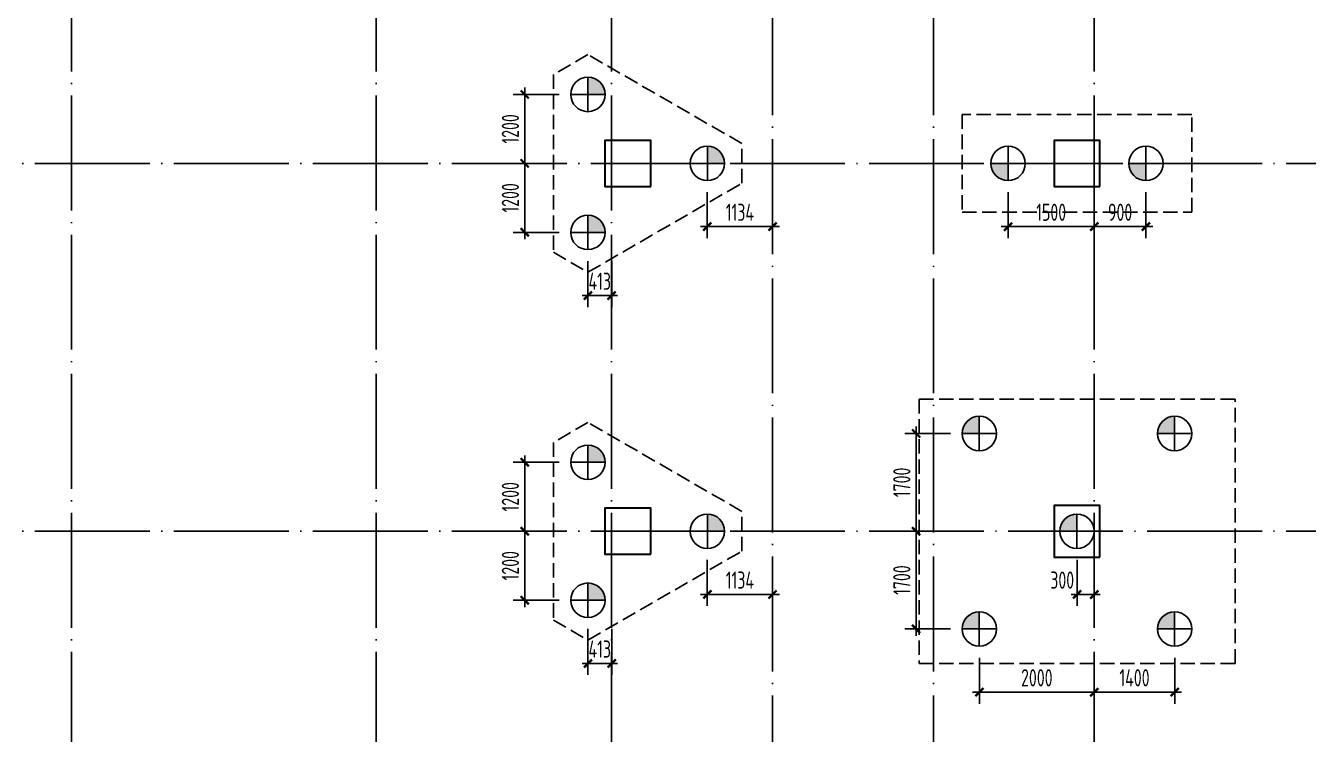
# Model space of a CAD drawing. Extents: x 2430613 to 2739493, y -1540945 to -971137.
# Drawn here: x 2472024 to 2494350, y -1019285 to -1006956 of the extents above; entities that cross this region are included whole.
import ezdxf

# ---------------------------------------------------------------- set-up
doc = ezdxf.new("R2010")
doc.units = 0
doc.header["$LTSCALE"] = 1000
doc.header["$MEASUREMENT"] = 0
doc.header["$PDMODE"] = 3
doc.header["$PDSIZE"] = 50
doc.linetypes.add('DASH', pattern=[0.35, 0.25, -0.1])
doc.linetypes.add('DOTE', pattern=[2.42, 2, -0.2, 0.02, -0.2])
doc.layers.get('0').update_dxf_attribs({"linetype": 'CONTINUOUS'})
doc.layers.get('DEFPOINTS').update_dxf_attribs({"linetype": 'CONTINUOUS'})
doc.layers.add('0S-柱-线', color=50, linetype='CONTINUOUS', lineweight=30)
for name, color, linetype in [('600直径桩', 4, 'CONTINUOUS'), ('BASE_PILE_DIM', 3, 'CONTINUOUS'), ('DOTE', 1, 'DOTE'), ('承台', 2, 'CONTINUOUS')]:
    doc.layers.add(name, color=color, linetype=linetype)
doc.styles.add('TSSD_Dimension', font='Tssdeng.shx', dxfattribs={"width": 0.7, "bigfont": 'hztxt.shx'})
doc.dimstyles.new('TSSD_100_100', dxfattribs={"dimtxt": 300, "dimasz": 100, "dimexe": 200, "dimexo": 200, "dimgap": 100, "dimtad": 1, "dimdec": 0, "dimzin": 0, "dimdsep": 46, "dimtxsty": 'TSSD_Dimension', "dimblk": 'ARCHTICK', "dimcen": 0, "dimdle": 120, "dimclrt": 7, "dimazin": 0, "dimtfac": 1, "dimtdec": 0, "dimtix": 1, "dimtmove": 2, "dimatfit": 0, "dimldrblk": 'ARCHTICK', "dimfxl": 1, "dimtolj": 1, "dimtzin": 0, "dimarcsym": 0})

# ---------------------------------------------------------------- blocks, each defined once
blk = doc.blocks.new('600Z')
at = {"layer": '600直径桩'}
h = blk.add_hatch(color=6, dxfattribs=at)
h.dxf.hatch_style = 1
h.paths.add_polyline_path([(-204995, -2276684, 0.414214), (-205295, -2276984), (-204995, -2276984)])
at = {"layer": '600直径桩', "color": 6}
for p, q in [((-204995, -2276684), (-204995, -2277284)), ((-204695, -2276984), (-205295, -2276984))]:
    blk.add_line(p, q, dxfattribs=at)
blk.add_circle((-204995, -2276984), 300, dxfattribs=at)
blk = doc.blocks.new('_ArchTick')
at = {"color": 0, "linetype": 'ByBlock', "const_width": 0.4}
blk.add_lwpolyline([(-0.71, -0.71), (0.71, 0.71)], dxfattribs=at)
blk = doc.blocks.new('*D1411')
at = {"layer": 'BASE_PILE_DIM', "color": 0, "lineweight": -2, "transparency": 16777216}
for p, q in [((2490624, -1009852), (2490624, -1010652)), ((2491524, -1009852), (2491524, -1010652)), ((2490504, -1010452), (2491644, -1010452))]:
    blk.add_line(p, q, dxfattribs=at)
at = {"layer": 'DEFPOINTS', "color": 0, "transparency": 16777216}
for p in [(2490624, -1009652), (2491524, -1009652), (2491524, -1010452)]:
    blk.add_point(p, dxfattribs=at)
at = {"layer": 'BASE_PILE_DIM', "color": 0, "lineweight": -2, "transparency": 16777216, "xscale": 100, "yscale": 100, "zscale": 100, "rotation": 180}
blk.add_blockref('_ArchTick', (2490624, -1010452), dxfattribs=at)
at = {"layer": 'BASE_PILE_DIM', "color": 0, "lineweight": -2, "transparency": 16777216, "xscale": 100, "yscale": 100, "zscale": 100}
blk.add_blockref('_ArchTick', (2491524, -1010452), dxfattribs=at)
at = {"layer": 'BASE_PILE_DIM', "color": 7, "transparency": 16777216, "insert": (2491074, -1010202), "char_height": 300, "attachment_point": 5, "style": 'TSSD_Dimension'}
blk.add_mtext('\\A1;900', dxfattribs=at)
blk = doc.blocks.new('*D1412')
at = {"layer": 'BASE_PILE_DIM', "color": 0, "lineweight": -2, "transparency": 16777216}
for p, q in [((2489124, -1009852), (2489124, -1010652)), ((2490624, -1009852), (2490624, -1010652)), ((2490744, -1010452), (2489004, -1010452))]:
    blk.add_line(p, q, dxfattribs=at)
at = {"layer": 'DEFPOINTS', "color": 0, "transparency": 16777216}
for p in [(2489124, -1009652), (2490624, -1009652), (2489124, -1010452)]:
    blk.add_point(p, dxfattribs=at)
at = {"layer": 'BASE_PILE_DIM', "color": 0, "lineweight": -2, "transparency": 16777216, "xscale": 100, "yscale": 100, "zscale": 100, "rotation": 180}
blk.add_blockref('_ArchTick', (2489124, -1010452), dxfattribs=at)
at = {"layer": 'BASE_PILE_DIM', "color": 0, "lineweight": -2, "transparency": 16777216, "xscale": 100, "yscale": 100, "zscale": 100}
blk.add_blockref('_ArchTick', (2490624, -1010452), dxfattribs=at)
at = {"layer": 'BASE_PILE_DIM', "color": 7, "transparency": 16777216, "insert": (2489874, -1010202), "char_height": 300, "attachment_point": 5, "style": 'TSSD_Dimension'}
blk.add_mtext('\\A1;1500', dxfattribs=at)
blk = doc.blocks.new('*D1441')
at = {"layer": 'BASE_PILE_DIM', "color": 0, "lineweight": -2, "transparency": 16777216}
for p, q in [((2490324, -1016252), (2490324, -1017052)), ((2490624, -1016252), (2490624, -1017052)), ((2490324, -1016852), (2490224, -1016852)), ((2490324, -1016852), (2490624, -1016852)), ((2490624, -1016852), (2490724, -1016852))]:
    blk.add_line(p, q, dxfattribs=at)
at = {"layer": 'DEFPOINTS', "color": 0, "transparency": 16777216}
for p in [(2490324, -1016052), (2490624, -1016052), (2490624, -1016852)]:
    blk.add_point(p, dxfattribs=at)
at = {"layer": 'BASE_PILE_DIM', "color": 0, "lineweight": -2, "transparency": 16777216, "xscale": 100, "yscale": 100, "zscale": 100}
blk.add_blockref('_ArchTick', (2490324, -1016852), dxfattribs=at)
at = {"layer": 'BASE_PILE_DIM', "color": 0, "lineweight": -2, "transparency": 16777216, "xscale": 100, "yscale": 100, "zscale": 100, "rotation": 180}
blk.add_blockref('_ArchTick', (2490624, -1016852), dxfattribs=at)
at = {"layer": 'BASE_PILE_DIM', "color": 7, "transparency": 16777216, "insert": (2490066, -1016602), "char_height": 300, "attachment_point": 5, "style": 'TSSD_Dimension'}
blk.add_mtext('\\A1;300', dxfattribs=at)
blk = doc.blocks.new('*D1734')
at = {"layer": 'BASE_PILE_DIM', "color": 0, "lineweight": -2, "transparency": 16777216}
for p, q in [((2483889, -1016252), (2483889, -1017052)), ((2485024, -1016252), (2485024, -1017052)), ((2483769, -1016852), (2485144, -1016852))]:
    blk.add_line(p, q, dxfattribs=at)
at = {"layer": 'DEFPOINTS', "color": 0, "transparency": 16777216}
for p in [(2483889, -1016052), (2485024, -1016052), (2485024, -1016852)]:
    blk.add_point(p, dxfattribs=at)
at = {"layer": 'BASE_PILE_DIM', "color": 0, "lineweight": -2, "transparency": 16777216, "xscale": 100, "yscale": 100, "zscale": 100, "rotation": 180}
blk.add_blockref('_ArchTick', (2483889, -1016852), dxfattribs=at)
at = {"layer": 'BASE_PILE_DIM', "color": 0, "lineweight": -2, "transparency": 16777216, "xscale": 100, "yscale": 100, "zscale": 100}
blk.add_blockref('_ArchTick', (2485024, -1016852), dxfattribs=at)
at = {"layer": 'BASE_PILE_DIM', "color": 7, "transparency": 16777216, "insert": (2484456, -1016602), "char_height": 300, "attachment_point": 5, "style": 'TSSD_Dimension'}
blk.add_mtext('\\A1;1134', dxfattribs=at)
blk = doc.blocks.new('*D1735')
at = {"layer": 'BASE_PILE_DIM', "color": 0, "lineweight": -2, "transparency": 16777216}
for p, q in [((2481311, -1015752), (2480511, -1015752)), ((2480711, -1017072), (2480711, -1015632)), ((2481311, -1016952), (2480511, -1016952))]:
    blk.add_line(p, q, dxfattribs=at)
at = {"layer": 'DEFPOINTS', "color": 0, "transparency": 16777216}
for p in [(2480711, -1015752), (2481511, -1015752), (2481511, -1016952)]:
    blk.add_point(p, dxfattribs=at)
at = {"layer": 'BASE_PILE_DIM', "color": 0, "lineweight": -2, "transparency": 16777216, "xscale": 100, "yscale": 100, "zscale": 100}
for p, rotation in [((2480711, -1015752), 90), ((2480711, -1016952), 270)]:
    blk.add_blockref('_ArchTick', p, dxfattribs=dict(at, rotation=rotation))
at = {"layer": 'BASE_PILE_DIM', "color": 7, "transparency": 16777216, "insert": (2480461, -1016352), "char_height": 300, "attachment_point": 5, "rotation": 90, "style": 'TSSD_Dimension'}
blk.add_mtext('\\A1;1200', dxfattribs=at)
blk = doc.blocks.new('*D1736')
at = {"layer": 'BASE_PILE_DIM', "color": 0, "lineweight": -2, "transparency": 16777216}
for p, q in [((2481811, -1017452), (2481811, -1018252)), ((2482224, -1017452), (2482224, -1018252)), ((2481811, -1018052), (2481711, -1018052)), ((2481811, -1018052), (2482224, -1018052)), ((2482224, -1018052), (2482324, -1018052))]:
    blk.add_line(p, q, dxfattribs=at)
at = {"layer": 'DEFPOINTS', "color": 0, "transparency": 16777216}
for p in [(2481811, -1017252), (2482224, -1017252), (2482224, -1018052)]:
    blk.add_point(p, dxfattribs=at)
at = {"layer": 'BASE_PILE_DIM', "color": 0, "lineweight": -2, "transparency": 16777216, "xscale": 100, "yscale": 100, "zscale": 100}
blk.add_blockref('_ArchTick', (2481811, -1018052), dxfattribs=at)
at = {"layer": 'BASE_PILE_DIM', "color": 0, "lineweight": -2, "transparency": 16777216, "xscale": 100, "yscale": 100, "zscale": 100, "rotation": 180}
blk.add_blockref('_ArchTick', (2482224, -1018052), dxfattribs=at)
at = {"layer": 'BASE_PILE_DIM', "color": 7, "transparency": 16777216, "insert": (2482017, -1017802), "char_height": 300, "attachment_point": 5, "style": 'TSSD_Dimension'}
blk.add_mtext('\\A1;413', dxfattribs=at)
blk = doc.blocks.new('*D1737')
at = {"layer": 'BASE_PILE_DIM', "color": 0, "lineweight": -2, "transparency": 16777216}
for p, q in [((2480711, -1015872), (2480711, -1014432)), ((2481311, -1014552), (2480511, -1014552)), ((2481311, -1015752), (2480511, -1015752))]:
    blk.add_line(p, q, dxfattribs=at)
at = {"layer": 'DEFPOINTS', "color": 0, "transparency": 16777216}
for p in [(2480711, -1014552), (2481511, -1014552), (2481511, -1015752)]:
    blk.add_point(p, dxfattribs=at)
at = {"layer": 'BASE_PILE_DIM', "color": 0, "lineweight": -2, "transparency": 16777216, "xscale": 100, "yscale": 100, "zscale": 100}
for p, rotation in [((2480711, -1014552), 90), ((2480711, -1015752), 270)]:
    blk.add_blockref('_ArchTick', p, dxfattribs=dict(at, rotation=rotation))
at = {"layer": 'BASE_PILE_DIM', "color": 7, "transparency": 16777216, "insert": (2480461, -1015152), "char_height": 300, "attachment_point": 5, "rotation": 90, "style": 'TSSD_Dimension'}
blk.add_mtext('\\A1;1200', dxfattribs=at)
blk = doc.blocks.new('*D1851')
at = {"layer": 'BASE_PILE_DIM', "color": 0, "lineweight": -2, "transparency": 16777216}
for p, q in [((2488124, -1015752), (2487324, -1015752)), ((2487524, -1017572), (2487524, -1015632)), ((2488124, -1017452), (2487324, -1017452))]:
    blk.add_line(p, q, dxfattribs=at)
at = {"layer": 'DEFPOINTS', "color": 0, "transparency": 16777216}
for p in [(2487524, -1015752), (2488324, -1015752), (2488324, -1017452)]:
    blk.add_point(p, dxfattribs=at)
at = {"layer": 'BASE_PILE_DIM', "color": 0, "lineweight": -2, "transparency": 16777216, "xscale": 100, "yscale": 100, "zscale": 100}
for p, rotation in [((2487524, -1015752), 90), ((2487524, -1017452), 270)]:
    blk.add_blockref('_ArchTick', p, dxfattribs=dict(at, rotation=rotation))
at = {"layer": 'BASE_PILE_DIM', "color": 7, "transparency": 16777216, "insert": (2487274, -1016602), "char_height": 300, "attachment_point": 5, "rotation": 90, "style": 'TSSD_Dimension'}
blk.add_mtext('\\A1;1700', dxfattribs=at)
blk = doc.blocks.new('*D1852')
at = {"layer": 'BASE_PILE_DIM', "color": 0, "lineweight": -2, "transparency": 16777216}
for p, q in [((2488624, -1017952), (2488624, -1018752)), ((2490624, -1017952), (2490624, -1018752)), ((2490744, -1018552), (2488504, -1018552))]:
    blk.add_line(p, q, dxfattribs=at)
at = {"layer": 'DEFPOINTS', "color": 0, "transparency": 16777216}
for p in [(2488624, -1017752), (2490624, -1017752), (2488624, -1018552)]:
    blk.add_point(p, dxfattribs=at)
at = {"layer": 'BASE_PILE_DIM', "color": 0, "lineweight": -2, "transparency": 16777216, "xscale": 100, "yscale": 100, "zscale": 100, "rotation": 180}
blk.add_blockref('_ArchTick', (2488624, -1018552), dxfattribs=at)
at = {"layer": 'BASE_PILE_DIM', "color": 0, "lineweight": -2, "transparency": 16777216, "xscale": 100, "yscale": 100, "zscale": 100}
blk.add_blockref('_ArchTick', (2490624, -1018552), dxfattribs=at)
at = {"layer": 'BASE_PILE_DIM', "color": 7, "transparency": 16777216, "insert": (2489624, -1018302), "char_height": 300, "attachment_point": 5, "style": 'TSSD_Dimension'}
blk.add_mtext('\\A1;2000', dxfattribs=at)
blk = doc.blocks.new('*D1853')
at = {"layer": 'BASE_PILE_DIM', "color": 0, "lineweight": -2, "transparency": 16777216}
for p, q in [((2490624, -1017952), (2490624, -1018752)), ((2492024, -1017952), (2492024, -1018752)), ((2490504, -1018552), (2492144, -1018552))]:
    blk.add_line(p, q, dxfattribs=at)
at = {"layer": 'DEFPOINTS', "color": 0, "transparency": 16777216}
for p in [(2490624, -1017752), (2492024, -1017752), (2492024, -1018552)]:
    blk.add_point(p, dxfattribs=at)
at = {"layer": 'BASE_PILE_DIM', "color": 0, "lineweight": -2, "transparency": 16777216, "xscale": 100, "yscale": 100, "zscale": 100, "rotation": 180}
blk.add_blockref('_ArchTick', (2490624, -1018552), dxfattribs=at)
at = {"layer": 'BASE_PILE_DIM', "color": 0, "lineweight": -2, "transparency": 16777216, "xscale": 100, "yscale": 100, "zscale": 100}
blk.add_blockref('_ArchTick', (2492024, -1018552), dxfattribs=at)
at = {"layer": 'BASE_PILE_DIM', "color": 7, "transparency": 16777216, "insert": (2491324, -1018302), "char_height": 300, "attachment_point": 5, "style": 'TSSD_Dimension'}
blk.add_mtext('\\A1;1400', dxfattribs=at)
blk = doc.blocks.new('*D1854')
at = {"layer": 'BASE_PILE_DIM', "color": 0, "lineweight": -2, "transparency": 16777216}
for p, q in [((2488124, -1014052), (2487324, -1014052)), ((2487524, -1015872), (2487524, -1013932)), ((2488124, -1015752), (2487324, -1015752))]:
    blk.add_line(p, q, dxfattribs=at)
at = {"layer": 'DEFPOINTS', "color": 0, "transparency": 16777216}
for p in [(2487524, -1014052), (2488324, -1014052), (2488324, -1015752)]:
    blk.add_point(p, dxfattribs=at)
at = {"layer": 'BASE_PILE_DIM', "color": 0, "lineweight": -2, "transparency": 16777216, "xscale": 100, "yscale": 100, "zscale": 100}
for p, rotation in [((2487524, -1014052), 90), ((2487524, -1015752), 270)]:
    blk.add_blockref('_ArchTick', p, dxfattribs=dict(at, rotation=rotation))
at = {"layer": 'BASE_PILE_DIM', "color": 7, "transparency": 16777216, "insert": (2487274, -1014902), "char_height": 300, "attachment_point": 5, "rotation": 90, "style": 'TSSD_Dimension'}
blk.add_mtext('\\A1;1700', dxfattribs=at)
blk = doc.blocks.new('*D1923')
at = {"layer": 'BASE_PILE_DIM', "color": 0, "lineweight": -2, "transparency": 16777216}
for p, q in [((2483889, -1009852), (2483889, -1010652)), ((2485024, -1009852), (2485024, -1010652)), ((2483769, -1010452), (2485144, -1010452))]:
    blk.add_line(p, q, dxfattribs=at)
at = {"layer": 'DEFPOINTS', "color": 0, "transparency": 16777216}
for p in [(2483889, -1009652), (2485024, -1009652), (2485024, -1010452)]:
    blk.add_point(p, dxfattribs=at)
at = {"layer": 'BASE_PILE_DIM', "color": 0, "lineweight": -2, "transparency": 16777216, "xscale": 100, "yscale": 100, "zscale": 100, "rotation": 180}
blk.add_blockref('_ArchTick', (2483889, -1010452), dxfattribs=at)
at = {"layer": 'BASE_PILE_DIM', "color": 0, "lineweight": -2, "transparency": 16777216, "xscale": 100, "yscale": 100, "zscale": 100}
blk.add_blockref('_ArchTick', (2485024, -1010452), dxfattribs=at)
at = {"layer": 'BASE_PILE_DIM', "color": 7, "transparency": 16777216, "insert": (2484456, -1010202), "char_height": 300, "attachment_point": 5, "style": 'TSSD_Dimension'}
blk.add_mtext('\\A1;1134', dxfattribs=at)
blk = doc.blocks.new('*D1924')
at = {"layer": 'BASE_PILE_DIM', "color": 0, "lineweight": -2, "transparency": 16777216}
for p, q in [((2481311, -1009352), (2480511, -1009352)), ((2480711, -1010672), (2480711, -1009232)), ((2481311, -1010552), (2480511, -1010552))]:
    blk.add_line(p, q, dxfattribs=at)
at = {"layer": 'DEFPOINTS', "color": 0, "transparency": 16777216}
for p in [(2480711, -1009352), (2481511, -1009352), (2481511, -1010552)]:
    blk.add_point(p, dxfattribs=at)
at = {"layer": 'BASE_PILE_DIM', "color": 0, "lineweight": -2, "transparency": 16777216, "xscale": 100, "yscale": 100, "zscale": 100}
for p, rotation in [((2480711, -1009352), 90), ((2480711, -1010552), 270)]:
    blk.add_blockref('_ArchTick', p, dxfattribs=dict(at, rotation=rotation))
at = {"layer": 'BASE_PILE_DIM', "color": 7, "transparency": 16777216, "insert": (2480461, -1009952), "char_height": 300, "attachment_point": 5, "rotation": 90, "style": 'TSSD_Dimension'}
blk.add_mtext('\\A1;1200', dxfattribs=at)
blk = doc.blocks.new('*D1925')
at = {"layer": 'BASE_PILE_DIM', "color": 0, "lineweight": -2, "transparency": 16777216}
for p, q in [((2481811, -1011052), (2481811, -1011852)), ((2482224, -1011052), (2482224, -1011852)), ((2481811, -1011652), (2481711, -1011652)), ((2481811, -1011652), (2482224, -1011652)), ((2482224, -1011652), (2482324, -1011652))]:
    blk.add_line(p, q, dxfattribs=at)
at = {"layer": 'DEFPOINTS', "color": 0, "transparency": 16777216}
for p in [(2481811, -1010852), (2482224, -1010852), (2482224, -1011652)]:
    blk.add_point(p, dxfattribs=at)
at = {"layer": 'BASE_PILE_DIM', "color": 0, "lineweight": -2, "transparency": 16777216, "xscale": 100, "yscale": 100, "zscale": 100}
blk.add_blockref('_ArchTick', (2481811, -1011652), dxfattribs=at)
at = {"layer": 'BASE_PILE_DIM', "color": 0, "lineweight": -2, "transparency": 16777216, "xscale": 100, "yscale": 100, "zscale": 100, "rotation": 180}
blk.add_blockref('_ArchTick', (2482224, -1011652), dxfattribs=at)
at = {"layer": 'BASE_PILE_DIM', "color": 7, "transparency": 16777216, "insert": (2482017, -1011402), "char_height": 300, "attachment_point": 5, "style": 'TSSD_Dimension'}
blk.add_mtext('\\A1;413', dxfattribs=at)
blk = doc.blocks.new('*D1926')
at = {"layer": 'BASE_PILE_DIM', "color": 0, "lineweight": -2, "transparency": 16777216}
for p, q in [((2480711, -1009472), (2480711, -1008032)), ((2481311, -1008152), (2480511, -1008152)), ((2481311, -1009352), (2480511, -1009352))]:
    blk.add_line(p, q, dxfattribs=at)
at = {"layer": 'DEFPOINTS', "color": 0, "transparency": 16777216}
for p in [(2480711, -1008152), (2481511, -1008152), (2481511, -1009352)]:
    blk.add_point(p, dxfattribs=at)
at = {"layer": 'BASE_PILE_DIM', "color": 0, "lineweight": -2, "transparency": 16777216, "xscale": 100, "yscale": 100, "zscale": 100}
for p, rotation in [((2480711, -1008152), 90), ((2480711, -1009352), 270)]:
    blk.add_blockref('_ArchTick', p, dxfattribs=dict(at, rotation=rotation))
at = {"layer": 'BASE_PILE_DIM', "color": 7, "transparency": 16777216, "insert": (2480461, -1008752), "char_height": 300, "attachment_point": 5, "rotation": 90, "style": 'TSSD_Dimension'}
blk.add_mtext('\\A1;1200', dxfattribs=at)

msp = doc.modelspace()

# ---------------------------------------------------------------- linework, layer by layer
at = {"layer": '0S-柱-线'}
for points in [[(2482903.644, -1009752.126), (2482903.644, -1008952.126), (2482103.644, -1008952.126), (2482103.644, -1009752.126)], [(2490723.644, -1009752.126), (2490723.644, -1008952.126), (2489923.644, -1008952.126), (2489923.644, -1009752.126)], [(2482903.644, -1016152.126), (2482903.644, -1015352.126), (2482103.644, -1015352.126), (2482103.644, -1016152.126)], [(2490723.644, -1016202.126), (2490723.644, -1015302.126), (2489923.644, -1015302.126), (2489923.644, -1016202.126)]]:
    msp.add_lwpolyline(points, close=True, dxfattribs=at)
at = {"layer": 'DOTE'}
for p, q in [((2472823.644, -1092452.126), (2472823.644, -975252.126)), ((2478123.644, -1092452.126), (2478123.644, -975252.126)), ((2482223.644, -1092452.126), (2482223.644, -975252.126)), ((2490623.644, -1092452.126), (2490623.644, -975252.126)), ((2485023.644, -1025452.126), (2485023.644, -983252.126)), ((2487823.644, -1025452.126), (2487823.644, -983252.126)), ((2462503.644, -1009352.126), (2570723.644, -1009352.126)), ((2462503.644, -1015752.126), (2570723.644, -1015752.126))]:
    msp.add_line(p, q, dxfattribs=at)
at = {"layer": '承台', "color": 251, "linetype": 'DASH'}
for points in [[(2481810.823, -1007459.305), (2481210.823, -1007805.716), (2481210.823, -1010898.536), (2481810.823, -1011244.946), (2484489.284, -1009698.536), (2484489.284, -1009005.716)], [(2492323.644, -1008502.157), (2488323.644, -1008502.157), (2488323.644, -1010202.157), (2492323.644, -1010202.157)], [(2487573.644, -1018052.126), (2493073.644, -1018052.126), (2493073.644, -1013452.126), (2487573.644, -1013452.126)], [(2481810.823, -1013859.305), (2481210.823, -1014205.716), (2481210.823, -1017298.536), (2481810.823, -1017644.946), (2484489.284, -1016098.536), (2484489.284, -1015405.716)]]:
    msp.add_lwpolyline(points, close=True, dxfattribs=at)

# ---------------------------------------------------------------- block references
at = {"layer": '600直径桩', "color": 6, "xscale": -1}
for p in [(2276816.16, 1268831.783), (2278894.621, 1267631.783), (2276816.16, 1266431.783), (2276816.16, 1262431.783), (2278894.621, 1261231.783), (2276816.16, 1260031.783)]:
    msp.add_blockref('600Z', p, dxfattribs=at)
at = {"layer": '600直径桩', "color": 6, "rotation": 90}
for p in [(212139.735, -804357.493), (214539.735, -804357.493)]:
    msp.add_blockref('600Z', p, dxfattribs=at)
at = {"layer": '600直径桩', "color": 6}
for p in [(2693618.307, 1262931.783), (2697018.307, 1262931.783), (2695318.307, 1261231.783), (2693618.307, 1259531.783), (2697018.307, 1259531.783)]:
    msp.add_blockref('600Z', p, dxfattribs=at)

# ---------------------------------------------------------------- dimensions: what is measured, and where the dimension line sits
at = {"layer": 'BASE_PILE_DIM', "color": 3}
for base, p1, p2, picture, middle in [((2480710.823, -1008152.126), (2481510.823, -1009352.126), (2481510.823, -1008152.126), '*D1926', (2480460.823, -1008752.126)), ((2480710.823, -1009352.126), (2481510.823, -1010552.126), (2481510.823, -1009352.126), '*D1924', (2480460.823, -1009952.126)), ((2487523.644, -1014052.126), (2488323.644, -1015752.126), (2488323.644, -1014052.126), '*D1854', (2487273.644, -1014902.126)), ((2480710.823, -1014552.126), (2481510.823, -1015752.126), (2481510.823, -1014552.126), '*D1737', (2480460.823, -1015152.126)), ((2480710.823, -1015752.126), (2481510.823, -1016952.126), (2481510.823, -1015752.126), '*D1735', (2480460.823, -1016352.126)), ((2487523.644, -1015752.126), (2488323.644, -1017452.126), (2488323.644, -1015752.126), '*D1851', (2487273.644, -1016602.126))]:
    dim = msp.add_linear_dim(base=base, p1=p1, p2=p2, angle=90, dimstyle='TSSD_100_100', dxfattribs=at)
    dim.commit()
    dim.dimension.update_dxf_attribs({"geometry": picture, "text_midpoint": middle})
for base, p1, p2, picture, middle in [((2485023.644, -1010452.126), (2483889.284, -1009652.126), (2485023.644, -1009652.126), '*D1923', (2484456.464, -1010202.126)), ((2489123.644, -1010452.157), (2490623.644, -1009652.157), (2489123.644, -1009652.157), '*D1412', (2489873.644, -1010202.157)), ((2491523.644, -1010452.157), (2490623.644, -1009652.157), (2491523.644, -1009652.157), '*D1411', (2491073.644, -1010202.157)), ((2482223.644, -1011652.126), (2481810.823, -1010852.126), (2482223.644, -1010852.126), '*D1925', (2482017.233, -1011402.126)), ((2485023.644, -1016852.126), (2483889.284, -1016052.126), (2485023.644, -1016052.126), '*D1734', (2484456.464, -1016602.126)), ((2482223.644, -1018052.126), (2481810.823, -1017252.126), (2482223.644, -1017252.126), '*D1736', (2482017.233, -1017802.126)), ((2488623.644, -1018552.126), (2490623.644, -1017752.126), (2488623.644, -1017752.126), '*D1852', (2489623.644, -1018302.126)), ((2492023.644, -1018552.126), (2490623.644, -1017752.126), (2492023.644, -1017752.126), '*D1853', (2491323.644, -1018302.126))]:
    dim = msp.add_linear_dim(base=base, p1=p1, p2=p2, dimstyle='TSSD_100_100', dxfattribs=at)
    dim.commit()
    dim.dimension.update_dxf_attribs({"geometry": picture, "text_midpoint": middle})
dim = msp.add_linear_dim(base=(2490623.644, -1016852.126), p1=(2490323.644, -1016052.126), p2=(2490623.644, -1016052.126), dimstyle='TSSD_100_100', dxfattribs=at)
dim.commit()
dim.dimension.update_dxf_attribs({"geometry": '*D1441', "text_midpoint": (2490065.567, -1016602.126), "dimtype": 128})

doc.saveas('drawing.dxf')
